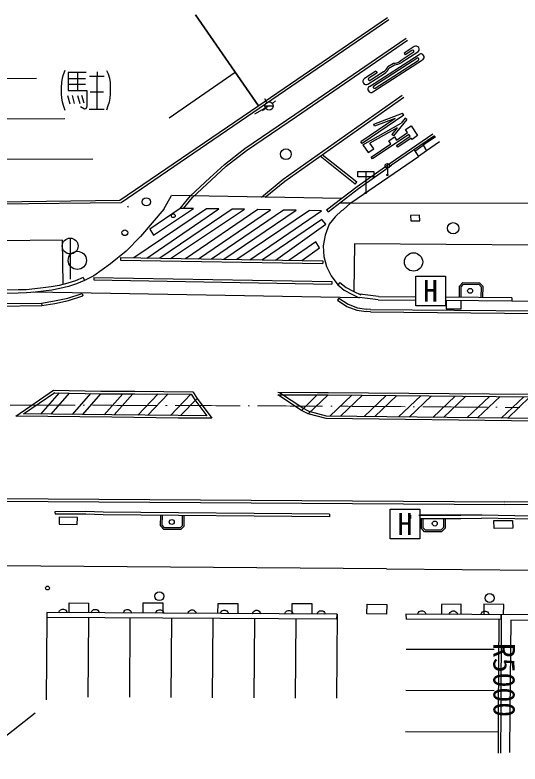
# Model space of a CAD drawing. Units: millimetres, scale not verified. Extents: x 40000 to 680000, y 20000 to 380000.
# Drawn here: x 135272 to 165868, y 260006 to 305441 of the extents above; entities that cross this region are included whole.
import ezdxf
from ezdxf.enums import TextEntityAlignment as Align

# ---------------------------------------------------------------- set-up
doc = ezdxf.new("R2010")
doc.units = ezdxf.units.MM
doc.header["$LTSCALE"] = 1000
doc.linetypes.add('CHAIN', pattern=[18.5, 12, -1.5, 3.5, -1.5])
for name, color, linetype, lineweight in [('M-BGD', 7, 'Continuous', 25), ('M-BMK', 2, 'CHAIN', 13), ('M-STR-HTXT', 7, 'Continuous', 13), ('M-STR-STRC', 7, 'Continuous', 25)]:
    doc.layers.add(name, color=color, linetype=linetype, lineweight=lineweight)
doc.styles.add('ＭＳ ゴシック', font='')
doc.styles.get('ＭＳ ゴシック').set_extended_font_data('MS Gothic')

msp = doc.modelspace()

# ---------------------------------------------------------------- linework, layer by layer
at = {"layer": 'M-BGD'}
for p, q in [((150016, 299940), (146201, 305441)), ((146201, 305441), (150016, 299940)), ((157844, 305277), (149976, 299889)), ((157916, 305144), (150060, 299765)), ((152233, 299413), (158974, 304029)), ((152317, 299289), (159058, 303905)), ((159454, 303521), (158851, 303133)), ((156741, 301111), (159756, 303052)), ((159404, 303157), (158600, 302640)), ((159669, 303186), (158664, 302539)), ((158851, 303133), (158915, 303033)), ((159317, 303291), (158915, 303033)), ((156956, 300776), (159971, 302717)), ((157006, 301140), (159619, 302822)), ((157093, 301006), (159706, 302688)), ((157865, 302309), (158200, 302525)), ((157930, 302208), (158265, 302424)), ((138186, 301811), (138126, 301609)), ((138284, 302066), (138186, 301811)), ((139581, 301946), (138501, 301946)), ((138501, 301946), (138501, 300859)), ((139056, 301939), (139056, 300859)), ((139784, 301721), (140669, 301721)), ((140241, 301991), (140241, 301721)), ((140241, 299741), (140241, 301714)), ((140819, 302066), (140924, 301879)), ((140924, 301879), (140999, 301616)), ((148620, 301953), (144614, 299175)), ((157142, 302033), (156439, 301580)), ((156654, 301245), (157659, 301892)), ((157207, 301932), (156704, 301609)), ((157595, 301993), (156791, 301475)), ((157142, 302033), (157207, 301932)), ((129912, 301583), (136574, 301603)), ((138081, 301339), (138066, 301046)), ((138126, 301609), (138081, 301339)), ((138501, 301586), (139551, 301586)), ((140999, 301616), (141029, 301354)), ((141029, 301354), (141044, 301054)), ((138066, 301046), (138066, 300671)), ((138501, 300859), (139626, 300859)), ((139544, 301219), (138509, 301219)), ((139626, 300859), (139626, 299929)), ((141044, 301054), (141044, 300679)), ((138066, 300671), (138096, 300394)), ((138096, 300394), (138134, 300169)), ((138456, 300566), (138591, 300056)), ((138884, 300071), (138756, 300566)), ((139049, 300566), (139191, 300071)), ((139454, 300086), (139319, 300566)), ((140639, 300769), (139821, 300769)), ((141021, 300386), (140969, 300146)), ((141044, 300679), (141021, 300386)), ((150534, 300134), (150402, 300346)), ((151521, 295472), (158731, 300572)), ((151611, 295353), (158824, 300454)), ((138134, 300169), (138209, 299906)), ((138209, 299906), (138284, 299659)), ((139626, 299929), (139596, 299824)), ((140901, 299929), (140819, 299659)), ((140969, 300146), (140901, 299929)), ((149976, 299889), (141617, 294178)), ((150667, 299922), (149787, 299432)), ((150418, 299922), (150916, 299922)), ((150865, 300075), (151063, 300228)), ((139476, 299734), (139244, 299861)), ((139551, 299756), (139476, 299734)), ((139596, 299824), (139551, 299756)), ((139761, 299734), (140669, 299734)), ((150060, 299765), (141702, 294054)), ((150462, 299779), (150257, 299636)), ((157007, 298824), (158754, 299477)), ((158832, 299362), (158754, 299477)), ((131619, 299138), (138281, 299158)), ((149203, 297350), (152233, 299413)), ((149292, 297229), (152317, 299289)), ((158299, 299162), (156225, 297753)), ((158832, 299362), (156301, 297642)), ((158299, 299162), (157054, 298698)), ((159013, 299093), (158208, 298115)), ((158909, 299179), (158666, 298884)), ((159013, 299093), (158909, 299179)), ((156351, 297567), (158666, 298884)), ((158425, 298592), (156780, 297656)), ((157054, 298698), (157007, 298824)), ((158425, 298592), (158104, 298201)), ((158929, 298494), (159265, 298720)), ((159265, 298720), (159668, 298123)), ((159131, 298195), (156930, 296709)), ((157993, 296451), (160597, 298236)), ((160690, 298118), (158080, 296329)), ((158208, 298115), (158104, 298201)), ((158384, 297854), (159055, 298307)), ((158386, 297529), (159206, 298083)), ((159055, 298307), (158929, 298494)), ((159206, 298083), (159131, 298195)), ((159668, 298123), (159332, 297897)), ((156301, 297642), (156225, 297753)), ((157007, 297320), (156780, 297656)), ((156855, 296821), (158048, 297627)), ((157922, 297814), (158258, 298040)), ((158048, 297627), (157922, 297814)), ((158258, 298040), (158384, 297854)), ((159282, 297971), (158461, 297417)), ((159332, 297897), (159282, 297971)), ((160748, 298046), (160005, 297538)), ((160993, 297739), (160212, 297207)), ((147966, 296381), (149203, 297350)), ((148063, 296267), (149292, 297229)), ((156351, 297567), (156671, 297094)), ((156671, 297094), (157007, 297320)), ((158461, 297417), (158386, 297529)), ((159430, 297275), (159710, 296860)), ((159495, 297179), (160005, 297538)), ((160212, 297207), (159710, 296860)), ((160005, 297538), (160212, 297207)), ((133326, 296693), (139987, 296713)), ((155885, 295178), (153760, 296872)), ((155978, 295296), (153887, 296962)), ((155615, 294053), (159710, 296860)), ((156930, 296709), (156855, 296821)), ((147077, 295562), (147966, 296381)), ((147179, 295451), (148063, 296267)), ((155999, 295045), (157993, 296451)), ((156088, 294924), (158080, 296329)), ((157833, 296430), (157833, 295732)), ((156033, 295949), (157008, 295949)), ((156033, 295624), (156033, 295949)), ((156520, 295949), (156520, 294652)), ((157008, 295949), (157008, 295624)), ((145910, 294467), (147077, 295562)), ((146020, 294364), (147179, 295451)), ((150203, 294399), (151521, 295472)), ((150436, 294395), (151611, 295353)), ((157008, 295624), (156033, 295624)), ((154145, 293619), (155999, 295045)), ((154237, 293500), (156088, 294924)), ((155885, 295178), (155978, 295296)), ((144287, 293664), (144759, 294495)), ((155049, 294314), (144759, 294495)), ((145287, 293708), (145910, 294467)), ((141617, 294178), (106284, 293775)), ((141702, 294054), (106369, 293651)), ((145479, 293705), (146020, 294364)), ((154944, 294045), (155615, 294053)), ((155147, 293616), (155615, 294053)), ((166796, 294021), (155571, 294012)), ((142081, 293874), (142129, 293785)), ((146876, 293692), (142478, 290710)), ((144287, 293664), (142883, 292005)), ((143253, 290697), (147629, 293673)), ((145287, 293708), (143433, 292451)), ((143659, 292095), (146089, 293696)), ((148434, 293672), (144045, 290685)), ((144701, 290674), (149171, 293661)), ((146089, 293696), (145287, 293708)), ((149993, 293639), (145610, 290659)), ((146387, 290646), (150744, 293623)), ((147629, 293673), (146876, 293692)), ((151535, 293603), (147182, 290633)), ((147932, 290621), (152308, 293595)), ((149171, 293661), (148434, 293672)), ((153120, 293586), (148711, 290608)), ((149508, 290595), (153838, 293571)), ((150744, 293623), (149993, 293639)), ((152308, 293595), (151535, 293603)), ((153838, 293571), (153120, 293586)), ((154145, 293619), (154237, 293500)), ((154672, 293195), (155076, 293573)), ((155076, 293573), (155147, 293616)), ((154672, 293195), (154299, 292746)), ((159778, 293306), (159240, 293287)), ((159240, 293287), (159258, 292945)), ((159798, 292958), (159778, 293306)), ((153867, 293034), (150270, 290583)), ((151051, 290570), (154103, 292753)), ((154103, 292753), (153867, 293034)), ((154299, 292746), (154070, 292094)), ((159258, 292945), (159798, 292958)), ((143433, 292451), (143659, 292095)), ((138147, 291785), (112512, 291566)), ((138183, 289098), (138147, 291785)), ((138614, 291908), (138614, 289414)), ((142883, 292005), (142002, 291115)), ((154070, 292094), (153942, 291447)), ((153492, 291674), (151861, 290557)), ((152640, 290544), (153730, 291307)), ((153730, 291307), (153492, 291674)), ((153942, 291447), (153975, 290800)), ((155832, 291563), (155791, 288687)), ((174766, 291404), (155832, 291563)), ((142002, 291115), (141062, 290352)), ((153975, 290800), (154143, 290191)), ((141062, 290352), (140048, 289614)), ((141670, 290723), (141668, 290573)), ((141668, 290573), (153927, 290373)), ((141670, 290723), (153929, 290523)), ((153929, 290523), (153927, 290373)), ((154143, 290191), (154430, 289623)), ((139400, 289511), (138937, 289322)), ((139400, 289511), (139476, 289326)), ((140048, 289614), (139476, 289326)), ((140041, 289516), (140038, 289366)), ((140041, 289516), (154472, 289271)), ((154430, 289623), (154831, 289065)), ((159548, 289605), (161348, 289605)), ((159548, 287805), (159548, 289605)), ((161348, 289605), (161348, 287805)), ((137954, 289038), (137467, 288951)), ((138471, 289164), (137954, 289038)), ((138518, 288969), (137990, 288841)), ((138937, 289322), (138471, 289164)), ((139001, 289133), (138518, 288969)), ((139476, 289326), (139001, 289133)), ((140038, 289366), (154469, 289121)), ((154472, 289271), (154469, 289121)), ((154957, 289220), (154831, 289065)), ((154831, 289065), (155224, 288743)), ((154957, 289220), (155334, 288911)), ((162194, 288996), (162413, 289213)), ((162198, 288316), (162194, 288996)), ((162295, 288955), (162454, 289113)), ((162413, 289213), (163416, 289203)), ((162454, 289113), (163374, 289103)), ((163374, 289103), (163542, 288936)), ((163416, 289203), (163643, 288976)), ((163622, 288300), (163643, 288976)), ((135462, 288760), (132490, 288741)), ((135467, 288560), (132490, 288524)), ((135957, 288779), (135462, 288760)), ((135965, 288579), (135467, 288560)), ((136471, 288830), (135957, 288779)), ((136490, 288631), (135965, 288579)), ((156130, 288292), (136419, 288623)), ((136973, 288884), (136471, 288830)), ((136995, 288685), (136490, 288631)), ((137467, 288951), (136973, 288884)), ((137494, 288753), (136995, 288685)), ((137990, 288841), (137494, 288753)), ((138463, 288266), (139342, 288548)), ((139342, 288548), (139388, 288405)), ((155224, 288743), (155673, 288510)), ((155334, 288911), (155759, 288691)), ((155759, 288691), (156217, 288473)), ((162298, 288315), (162295, 288955)), ((163522, 288302), (163542, 288936)), ((136881, 287969), (137659, 288097)), ((137659, 288097), (138463, 288266)), ((137690, 287950), (138509, 288123)), ((138509, 288123), (139388, 288405)), ((154901, 288262), (154818, 288137)), ((154818, 288137), (155385, 287758)), ((154901, 288262), (155454, 287893)), ((155673, 288510), (156130, 288292)), ((157284, 288171), (156154, 288298)), ((157297, 288371), (156174, 288497)), ((157284, 288171), (159548, 288142)), ((157297, 288371), (159548, 288341)), ((165375, 288081), (161339, 288126)), ((165381, 288281), (161357, 288326)), ((161403, 288125), (161401, 287619)), ((162301, 287615), (162303, 288115)), ((165381, 288281), (165375, 288081)), ((170897, 288038), (165375, 288081)), ((114697, 287541), (136894, 287820)), ((114702, 287691), (136881, 287969)), ((136881, 287969), (136894, 287820)), ((136894, 287820), (137690, 287950)), ((155385, 287758), (155984, 287532)), ((155454, 287893), (156022, 287679)), ((156022, 287679), (156559, 287602)), ((161348, 287805), (159548, 287805)), ((161401, 287619), (162301, 287615)), ((155984, 287532), (156551, 287452)), ((156802, 287436), (156551, 287452)), ((156803, 287586), (156559, 287602)), ((156802, 287436), (185209, 287169)), ((156803, 287586), (185210, 287319)), ((131665, 275977), (164953, 275751)), ((131667, 276127), (164954, 275901)), ((240073, 275295), (164954, 275901)), ((158000, 275466), (159800, 275466)), ((158000, 273666), (158000, 275466)), ((159800, 275466), (159800, 273666)), ((240075, 275145), (164953, 275751)), ((139568, 275319), (137695, 275313)), ((137695, 275313), (137696, 275163)), ((139568, 275169), (137696, 275163)), ((137945, 274977), (137941, 274548)), ((139052, 274966), (137945, 274977)), ((139048, 274537), (139052, 274966)), ((140612, 275124), (139561, 275170)), ((140619, 275273), (139568, 275319)), ((154317, 275003), (140612, 275124)), ((154318, 275153), (140619, 275273)), ((144087, 274458), (144105, 275093)), ((144188, 274494), (144205, 275092)), ((145420, 274481), (145416, 275081)), ((145520, 274438), (145516, 275080)), ((154318, 275153), (154317, 275003)), ((159233, 275106), (159233, 274906)), ((159741, 275105), (162277, 275103)), ((159787, 274905), (162279, 274903)), ((162277, 275103), (159800, 275105)), ((159884, 274905), (159883, 274323)), ((159985, 274905), (159985, 274360)), ((161233, 274904), (161232, 274354)), ((161333, 274904), (161332, 274314)), ((161837, 275114), (161830, 275084)), ((162277, 275103), (163534, 275118)), ((163534, 275118), (162277, 275103)), ((162279, 274903), (163536, 274918)), ((163534, 275118), (166564, 275067)), ((166556, 274867), (163536, 274918)), ((137941, 274548), (139048, 274537)), ((144285, 274233), (144087, 274458)), ((144330, 274333), (144188, 274494)), ((145420, 274481), (145269, 274336)), ((145520, 274438), (145309, 274236)), ((164292, 274771), (165423, 274775)), ((164294, 274301), (164292, 274771)), ((165423, 274775), (165425, 274305)), ((145309, 274236), (144285, 274233)), ((145269, 274336), (144330, 274333)), ((160089, 274096), (159883, 274323)), ((160134, 274195), (159985, 274360)), ((161115, 274085), (160089, 274096)), ((161072, 274186), (160134, 274195)), ((161230, 274354), (161072, 274186)), ((161330, 274314), (161115, 274085)), ((165425, 274305), (164294, 274301)), ((159800, 273666), (158000, 273666)), ((157772, 271845), (131008, 272049)), ((157772, 271845), (227527, 271291)), ((138549, 269188), (138556, 269778)), ((138556, 269778), (139749, 269764)), ((139742, 269182), (139749, 269764)), ((143038, 269775), (144237, 269776)), ((143039, 269162), (143038, 269775)), ((144237, 269776), (144238, 269155)), ((147568, 269136), (147571, 269751)), ((147571, 269751), (148767, 269744)), ((148767, 269744), (148763, 269129)), ((152067, 269110), (152069, 269741)), ((152069, 269741), (153251, 269737)), ((153251, 269737), (153249, 269103)), ((156593, 269116), (156602, 269707)), ((156602, 269707), (157796, 269689)), ((157796, 269689), (157787, 269098)), ((162306, 269700), (161116, 269689)), ((161116, 269689), (161122, 269085)), ((162312, 269078), (162306, 269700)), ((163679, 269704), (163667, 269069)), ((164887, 269680), (163679, 269704)), ((164874, 269061), (164887, 269680)), ((137199, 269196), (137197, 268896)), ((154799, 269094), (137199, 269196)), ((137927, 269192), (137947, 269249)), ((137947, 269249), (137977, 269298)), ((137977, 269298), (138025, 269353)), ((138025, 269353), (138080, 269383)), ((138080, 269383), (138139, 269400)), ((138139, 269400), (138217, 269399)), ((138217, 269399), (138275, 269381)), ((138275, 269381), (138330, 269351)), ((138330, 269351), (138378, 269296)), ((138378, 269296), (138408, 269247)), ((138408, 269247), (138427, 269189)), ((139882, 269181), (139903, 269238)), ((139903, 269238), (139933, 269287)), ((139933, 269287), (139981, 269341)), ((139981, 269341), (140036, 269371)), ((140036, 269371), (140095, 269388)), ((140095, 269388), (140172, 269388)), ((140172, 269388), (140231, 269370)), ((140231, 269370), (140286, 269340)), ((140286, 269340), (140334, 269284)), ((140334, 269284), (140364, 269235)), ((140364, 269235), (140382, 269178)), ((141838, 269169), (141858, 269227)), ((141858, 269227), (141888, 269275)), ((141888, 269275), (141936, 269330)), ((141936, 269330), (141991, 269360)), ((141991, 269360), (142050, 269377)), ((142050, 269377), (142128, 269376)), ((142128, 269376), (142186, 269359)), ((142186, 269359), (142241, 269328)), ((142241, 269328), (142290, 269273)), ((142290, 269273), (142319, 269224)), ((142319, 269224), (142338, 269166)), ((143793, 269158), (143814, 269215)), ((143814, 269215), (143844, 269264)), ((143844, 269264), (143892, 269319)), ((143892, 269319), (143947, 269348)), ((143947, 269348), (144006, 269365)), ((144006, 269365), (144083, 269365)), ((144083, 269365), (144142, 269347)), ((144142, 269347), (144197, 269317)), ((144197, 269317), (144245, 269262)), ((144245, 269262), (144275, 269213)), ((144275, 269213), (144293, 269155)), ((145749, 269147), (145769, 269204)), ((145769, 269204), (145800, 269253)), ((145800, 269253), (145847, 269307)), ((145847, 269307), (145903, 269337)), ((145903, 269337), (145961, 269354)), ((145961, 269354), (146039, 269354)), ((146039, 269354), (146098, 269336)), ((146098, 269336), (146152, 269305)), ((146152, 269305), (146201, 269250)), ((146201, 269250), (146231, 269201)), ((146231, 269201), (146249, 269144)), ((147705, 269135), (147725, 269193)), ((147725, 269193), (147755, 269241)), ((147755, 269241), (147803, 269296)), ((147803, 269296), (147858, 269325)), ((147858, 269325), (147917, 269343)), ((147917, 269343), (147995, 269342)), ((147995, 269342), (148053, 269324)), ((148053, 269324), (148108, 269294)), ((148108, 269294), (148156, 269239)), ((148156, 269239), (148186, 269190)), ((148186, 269190), (148205, 269132)), ((149660, 269124), (149680, 269181)), ((149680, 269181), (149711, 269230)), ((149711, 269230), (149759, 269284)), ((149759, 269284), (149814, 269314)), ((149814, 269314), (149873, 269331)), ((149873, 269331), (149950, 269331)), ((149950, 269331), (150009, 269313)), ((150009, 269313), (150064, 269283)), ((150064, 269283), (150112, 269227)), ((150112, 269227), (150142, 269178)), ((150142, 269178), (150160, 269121)), ((151616, 269112), (151636, 269170)), ((151636, 269170), (151666, 269218)), ((151666, 269218), (151714, 269273)), ((151714, 269273), (151769, 269303)), ((151769, 269303), (151828, 269320)), ((151828, 269320), (151906, 269319)), ((151906, 269319), (151964, 269302)), ((151964, 269302), (152019, 269271)), ((152019, 269271), (152068, 269216)), ((152068, 269216), (152097, 269167)), ((152097, 269167), (152116, 269109)), ((153571, 269101), (153592, 269158)), ((153592, 269158), (153622, 269207)), ((153622, 269207), (153670, 269262)), ((153670, 269262), (153725, 269291)), ((153725, 269291), (153784, 269308)), ((153784, 269308), (153861, 269308)), ((153861, 269308), (153920, 269290)), ((153920, 269290), (153975, 269260)), ((153975, 269260), (154023, 269205)), ((154023, 269205), (154053, 269156)), ((154053, 269156), (154071, 269098)), ((154799, 269094), (154759, 263993)), ((154762, 269094), (154760, 268794)), ((154798, 269094), (154798, 268993)), ((157787, 269098), (156593, 269116)), ((191826, 268886), (158959, 269099)), ((158959, 269099), (158970, 268788)), ((159666, 269095), (159686, 269152)), ((159686, 269152), (159717, 269201)), ((159717, 269201), (159764, 269256)), ((159764, 269256), (159820, 269285)), ((159820, 269285), (159878, 269303)), ((159878, 269303), (159956, 269302)), ((159956, 269302), (160015, 269284)), ((160015, 269284), (160069, 269254)), ((160069, 269254), (160118, 269199)), ((160118, 269199), (160148, 269150)), ((160148, 269150), (160166, 269092)), ((161581, 269084), (161601, 269141)), ((161601, 269141), (161631, 269190)), ((161631, 269190), (161679, 269244)), ((161679, 269244), (161734, 269274)), ((161734, 269274), (161793, 269291)), ((161793, 269291), (161871, 269291)), ((161871, 269291), (161929, 269273)), ((161929, 269273), (161984, 269242)), ((161984, 269242), (162032, 269187)), ((162032, 269187), (162062, 269138)), ((162062, 269138), (162081, 269081)), ((163495, 269072), (163516, 269130)), ((163516, 269130), (163546, 269178)), ((163546, 269178), (163594, 269233)), ((163594, 269233), (163649, 269263)), ((163649, 269263), (163708, 269280)), ((163708, 269280), (163785, 269279)), ((163785, 269279), (163844, 269261)), ((163844, 269261), (163899, 269231)), ((163899, 269231), (163947, 269176)), ((163947, 269176), (163977, 269127)), ((163977, 269127), (163995, 269069)), ((164703, 269065), (164702, 268765)), ((164725, 263222), (164750, 269062)), ((137197, 268896), (137158, 263897)), ((154760, 268794), (137197, 268896)), ((139725, 268882), (139688, 264066)), ((142237, 268867), (142200, 264053)), ((144749, 268852), (144712, 264041)), ((147261, 268838), (147224, 264029)), ((149773, 268823), (149735, 264017)), ((152285, 268808), (152247, 264005)), ((164702, 268765), (158970, 268788)), ((164575, 263222), (164599, 268766)), ((165306, 268734), (165254, 263222)), ((188098, 268518), (165306, 268734)), ((158970, 266981), (164301, 266964)), ((158946, 264481), (164301, 264464)), ((132529, 260006), (136502, 263109)), ((164564, 260671), (164575, 263222)), ((164714, 260674), (164725, 263222)), ((165254, 263222), (165230, 260708)), ((158922, 261981), (164570, 261963))]:
    msp.add_line(p, q, dxfattribs=at)
for centre, radius in [((150667, 299922), 249), ((151687, 296994), 325), ((157833, 296295), 135), ((157833, 295732), 35), ((156520, 294649), 38), ((143224, 294105), 250), ((144860, 293263), 115), ((161821, 292503), 345), ((141926, 292234), 175), ((138614, 291426), 481), ((139050, 290557), 550), ((159417, 290460), 555), ((162846, 288710), 150), ((144767, 274687), 150), ((160706, 274591), 150), ((137237, 270682), 115), ((144014, 270185), 270), ((164024, 270072), 270)]:
    msp.add_circle(centre, radius, dxfattribs=at)
for centre, radius, start, end in [((159562, 303354), 199, 302.7784, 122.7784), ((159360, 303224), 79.7, 302.7784, 122.7784), ((159864, 302885), 199, 302.7784, 122.7784), ((158250, 303100), 578, 264.9783, 307.1799), ((159663, 302755), 79.7, 302.7786, 122.7787), ((157320, 302501), 578, 298.3767, 340.5784), ((157289, 302482), 697, 302.1224, 336.8328), ((158280, 303121), 697, 268.7239, 303.4343), ((156547, 301412), 199, 122.7784, 302.7783), ((156748, 301542), 79.7, 122.7784, 302.7783), ((156849, 300943), 199, 122.7784, 302.7783), ((157049, 301073), 79.7, 122.7783, 302.7783)]:
    msp.add_arc(centre, radius, start, end, dxfattribs=at)
at = {"layer": 'M-BMK'}
for start, end in [(89.86331, 89.90839), (89.85675, 89.85767), (89.80603, 89.8511), (89.79944, 89.80038), (89.74872, 89.79379), (89.74216, 89.74307), (89.69144, 89.73651), (89.68484, 89.68579), (89.63412, 89.67923), (89.62756, 89.62848), (89.57684, 89.62192), (89.57025, 89.5712), (89.55441, 89.56464)]:
    msp.add_arc((126979, -4718216), 5000000, start, end, dxfattribs=at)
at = {"layer": 'M-STR-STRC'}
for p, q in [((135317, 281102), (137599, 282675)), ((137599, 282675), (140475, 282614)), ((140475, 282614), (142535, 282620)), ((142535, 282620), (146038, 282592)), ((135792, 281247), (137684, 282551)), ((136839, 281236), (137972, 282517)), ((138561, 282504), (137434, 281230)), ((137595, 282525), (140474, 282464)), ((138757, 281216), (139872, 282476)), ((140461, 282464), (139352, 281209)), ((140474, 282464), (142535, 282470)), ((140674, 281195), (141800, 282467)), ((141270, 281189), (142402, 282469)), ((142535, 282470), (145955, 282443)), ((142708, 281170), (143936, 282459)), ((144553, 282454), (143322, 281162)), ((144687, 281145), (145925, 282443)), ((146299, 282184), (145303, 281139)), ((145955, 282443), (146176, 282098)), ((146038, 282592), (146299, 282184)), ((146299, 282184), (147204, 280986)), ((152635, 281454), (151205, 282405)), ((151205, 282405), (153576, 282390)), ((151206, 282555), (153576, 282540)), ((152712, 281584), (151288, 282530)), ((152635, 281454), (153576, 282390)), ((153043, 281244), (154248, 282391)), ((153576, 282540), (154247, 282541)), ((153576, 282390), (154248, 282391)), ((154248, 282391), (166470, 282283)), ((154249, 282541), (166471, 282433)), ((154353, 281111), (155684, 282378)), ((156331, 282373), (154997, 281103)), ((156429, 281085), (157768, 282360)), ((158414, 282354), (157073, 281077)), ((158505, 281060), (159851, 282342)), ((160497, 282336), (159149, 281052)), ((160581, 281035), (161934, 282323)), ((162581, 282318), (161225, 281027)), ((162657, 281009), (164018, 282305)), ((164664, 282299), (163301, 281001)), ((164733, 280984), (166101, 282287)), ((166470, 282283), (165128, 280983)), ((146176, 282098), (146902, 281136)), ((141140, 281190), (135792, 281247)), ((153043, 281244), (152635, 281454)), ((153097, 281385), (152712, 281584)), ((154131, 280963), (153043, 281244)), ((154151, 281113), (153097, 281385)), ((141138, 281040), (135317, 281102)), ((145160, 280989), (141138, 281040)), ((145162, 281139), (141140, 281190)), ((146902, 281136), (145160, 281139)), ((147204, 280986), (145160, 280989)), ((167140, 280804), (154131, 280963)), ((167142, 280955), (154151, 281113))]:
    msp.add_line(p, q, dxfattribs=at)

# ---------------------------------------------------------------- texts
at = {"layer": 'M-BGD', "style": 'ＭＳ ゴシック'}
for p in [(160448, 288705), (158900, 274566)]:
    msp.add_text('H', height=1320, dxfattribs=at).set_placement(p, align=Align.MIDDLE_CENTER)
at = {"layer": 'M-STR-HTXT', "style": 'ＭＳ ゴシック'}
msp.add_text('R5000', height=1320, rotation=270.2, dxfattribs=at).set_placement((163852, 267340), align=Align.BOTTOM_LEFT)

doc.saveas('drawing.dxf')
